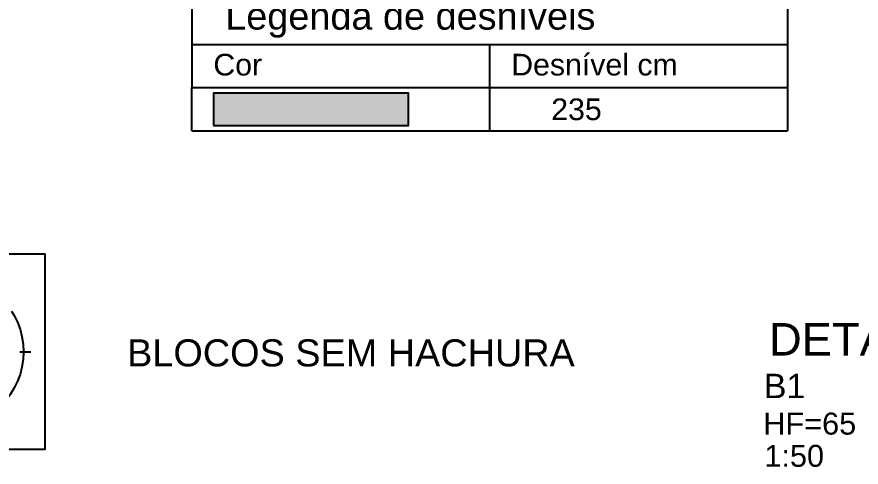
# Model space of a CAD drawing. Extents: x 0 to 119, y 0 to 84.
# Drawn here: x 56.79 to 64.58, y 51.03 to 55.19 of the extents above; entities that cross this region are included whole.
import ezdxf

# ---------------------------------------------------------------- set-up
doc = ezdxf.new("R2010")
doc.units = 0
doc.header["$MEASUREMENT"] = 0
doc.linetypes.add('ESTILO_TQS_0001', pattern=[1, 0.7, -0.3])
doc.linetypes.add('ESTILO_TQS_0002', pattern=[0.4, 0.1, -0.3])
for name, color, linetype in [('10', 252, 'CONTINUOUS'), ('15', 12, 'CONTINUOUS'), ('18', 6, 'CONTINUOUS'), ('3', 7, 'CONTINUOUS'), ('32', 250, 'CONTINUOUS')]:
    doc.layers.add(name, color=color, linetype=linetype)
doc.styles.add('TQS_ARIAL', font='arial.ttf')

msp = doc.modelspace()

# ---------------------------------------------------------------- linework, layer by layer
at = {"layer": '10', "color": 252, "linetype": 'ESTILO_TQS_0002'}
msp.add_line((55.218607, 52.095048), (57.084807, 52.095048), dxfattribs=at)
at = {"layer": '10', "color": 252, "linetype": 'ESTILO_TQS_0001'}
msp.add_circle((56.151707, 52.095048), 0.7, dxfattribs=at)
at = {"layer": '18', "color": 6, "linetype": 'Continuous'}
msp.add_lwpolyline([(55.251707, 51.195048), (57.051707, 51.195048), (57.051707, 52.995048), (55.251707, 52.995048), (55.251707, 51.195048)], dxfattribs=at)
at = {"layer": '3', "color": 7, "linetype": 'Continuous'}
for p, q in [((58.404986, 55.433808), (58.404986, 54.533808)), ((63.904986, 55.433808), (63.904986, 54.933808)), ((58.404986, 54.933808), (63.904986, 54.933808)), ((61.154986, 54.933808), (61.154986, 54.533808)), ((63.904986, 54.933808), (63.904986, 54.533808)), ((58.404986, 54.133808), (58.404986, 54.533808)), ((58.404986, 54.533808), (63.904986, 54.533808)), ((61.154986, 54.533808), (61.154986, 54.133808)), ((63.904986, 54.533808), (63.904986, 54.133808)), ((58.404986, 54.133808), (63.904986, 54.133808))]:
    msp.add_line(p, q, dxfattribs=at)
msp.add_lwpolyline([(58.604986, 54.183808), (60.404986, 54.183808), (60.404986, 54.483808), (58.604986, 54.483808), (58.604986, 54.183808)], dxfattribs=at)
at = {"layer": '32', "color": 250, "linetype": 'Continuous'}
msp.add_lwpolyline([(58.604986, 54.183808), (60.404986, 54.183808), (60.404986, 54.483808), (58.604986, 54.483808), (58.604986, 54.183808)], dxfattribs=at)
for points in [[(58.604986, 54.183808), (60.404986, 54.183808), (60.404986, 54.483808)], [(58.604986, 54.183808), (60.404986, 54.483808), (58.604986, 54.483808)], [(58.604986, 54.183808), (58.604986, 54.483808), (58.604986, 54.183808)]]:
    msp.add_solid(points, dxfattribs=at)

# ---------------------------------------------------------------- texts
at = {"layer": '15', "color": 12, "linetype": 'Continuous', "style": 'TQS_ARIAL'}
msp.add_text('DETALHE BLOCO 1 ESTACA (X1)', height=0.3, dxfattribs=at).set_placement((63.734098, 52.060466))
at = {"layer": '3', "color": 7, "linetype": 'Continuous', "style": 'TQS_ARIAL'}
for s, height, p in [('Legenda de desníveis', 0.25, (58.714497, 55.069747)), ('Cor', 0.2, (58.604986, 54.646308)), ('Desnível cm', 0.2, (61.354986, 54.646308)), ('235', 0.2, (61.724165, 54.233808)), ('BLOCOS SEM HACHURA', 0.25, (57.808834, 51.959925)), ('B1', 0.225, (63.686157, 51.667013)), ('HF=65', 0.203, (63.680904, 51.330449)), ('1:50', 0.2025, (63.691911, 51.033101))]:
    msp.add_text(s, height=height, dxfattribs=at).set_placement(p)

doc.saveas('drawing.dxf')
